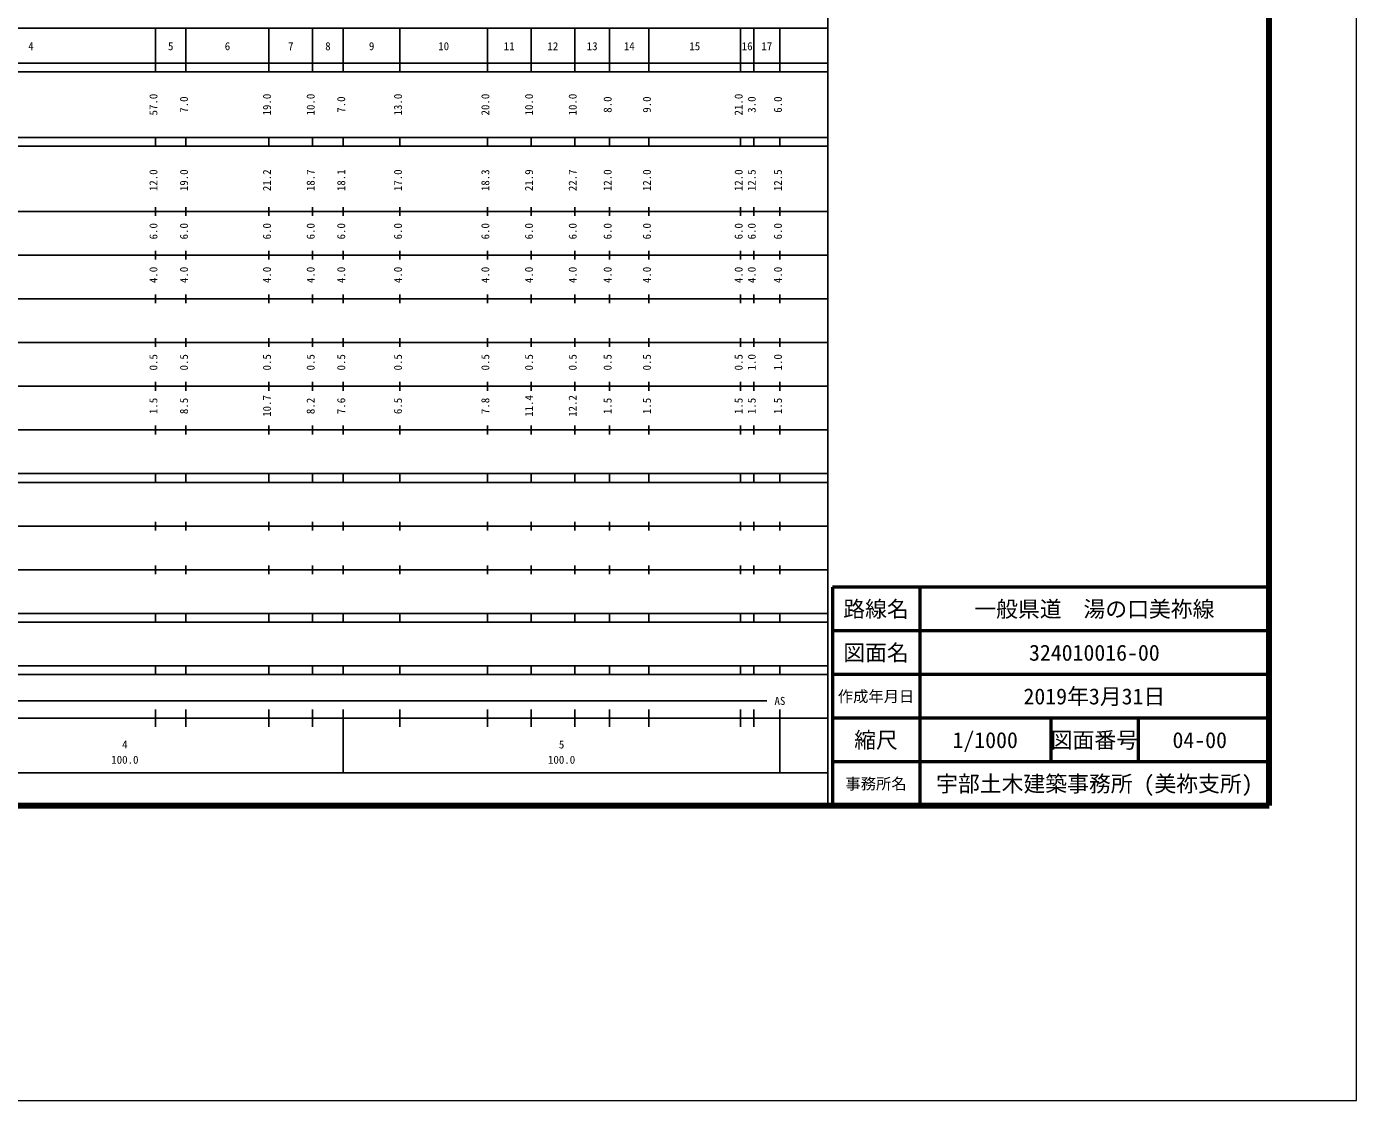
# Model space of a CAD drawing. Units: millimetres on the paper, enlarged 1000 times. Extents: x 0 to 700000, y -47500 to 447500.
# Drawn here: x 395500 to 700000, y -47500 to 198357 of the extents above; entities that cross this region are included whole.
import ezdxf
from ezdxf.enums import TextEntityAlignment as Align

# ---------------------------------------------------------------- set-up
doc = ezdxf.new("R2010")
doc.units = ezdxf.units.MM
doc.header["$LTSCALE"] = 1000
for name, color, linetype, lineweight in [('M-TTL-BAND', 7, 'Continuous', 25), ('M-TTL-LINE', 7, 'Continuous', 50), ('S-TTL', 7, 'Continuous', 25), ('作業レイヤ1', 7, 'Continuous', 13)]:
    doc.layers.add(name, color=color, linetype=linetype, lineweight=lineweight)
doc.layers.add('M-TTL-TXT', color=7, linetype='Continuous')
doc.styles.add('ＭＳ ゴシック', font='')
doc.styles.get('ＭＳ ゴシック').set_extended_font_data('MS Gothic')

msp = doc.modelspace()

# ---------------------------------------------------------------- linework, layer by layer
at = {"layer": 'M-TTL-BAND'}
for p, q in [((579000, 20000), (579000, 370000)), ((68000, 198000), (579000, 198000)), ((425000, 188000), (425000, 198000)), ((432000, 188000), (432000, 198000)), ((451000, 188000), (451000, 198000)), ((461000, 188000), (461000, 198000)), ((468000, 188000), (468000, 198000)), ((481000, 188000), (481000, 198000)), ((501000, 188000), (501000, 198000)), ((511000, 188000), (511000, 198000)), ((521000, 188000), (521000, 198000)), ((529000, 188000), (529000, 198000)), ((538000, 188000), (538000, 198000)), ((559000, 188000), (559000, 198000)), ((562000, 188000), (562000, 198000)), ((568000, 188000), (568000, 198000)), ((40000, 190000), (579000, 190000)), ((40000, 188000), (579000, 188000)), ((40000, 173000), (579000, 173000)), ((40000, 171000), (579000, 171000)), ((425000, 171000), (425000, 173000)), ((432000, 171000), (432000, 173000)), ((451000, 171000), (451000, 173000)), ((461000, 171000), (461000, 173000)), ((468000, 171000), (468000, 173000)), ((481000, 171000), (481000, 173000)), ((501000, 171000), (501000, 173000)), ((511000, 171000), (511000, 173000)), ((521000, 171000), (521000, 173000)), ((529000, 171000), (529000, 173000)), ((538000, 171000), (538000, 173000)), ((559000, 171000), (559000, 173000)), ((562000, 171000), (562000, 173000)), ((568000, 171000), (568000, 173000)), ((40000, 156000), (579000, 156000)), ((425000, 155000), (425000, 157000)), ((432000, 155000), (432000, 157000)), ((451000, 155000), (451000, 157000)), ((461000, 155000), (461000, 157000)), ((468000, 155000), (468000, 157000)), ((481000, 155000), (481000, 157000)), ((501000, 155000), (501000, 157000)), ((511000, 155000), (511000, 157000)), ((521000, 155000), (521000, 157000)), ((529000, 155000), (529000, 157000)), ((538000, 155000), (538000, 157000)), ((559000, 155000), (559000, 157000)), ((562000, 155000), (562000, 157000)), ((568000, 155000), (568000, 157000)), ((425000, 145000), (425000, 147000)), ((432000, 145000), (432000, 147000)), ((451000, 145000), (451000, 147000)), ((461000, 145000), (461000, 147000)), ((468000, 145000), (468000, 147000)), ((481000, 145000), (481000, 147000)), ((501000, 145000), (501000, 147000)), ((511000, 145000), (511000, 147000)), ((521000, 145000), (521000, 147000)), ((529000, 145000), (529000, 147000)), ((538000, 145000), (538000, 147000)), ((559000, 145000), (559000, 147000)), ((562000, 145000), (562000, 147000)), ((568000, 145000), (568000, 147000)), ((46000, 146000), (579000, 146000)), ((52000, 136000), (579000, 136000)), ((425000, 135000), (425000, 137000)), ((432000, 135000), (432000, 137000)), ((451000, 135000), (451000, 137000)), ((461000, 135000), (461000, 137000)), ((468000, 135000), (468000, 137000)), ((481000, 135000), (481000, 137000)), ((501000, 135000), (501000, 137000)), ((511000, 135000), (511000, 137000)), ((521000, 135000), (521000, 137000)), ((529000, 135000), (529000, 137000)), ((538000, 135000), (538000, 137000)), ((559000, 135000), (559000, 137000)), ((562000, 135000), (562000, 137000)), ((568000, 135000), (568000, 137000)), ((46000, 126000), (579000, 126000)), ((425000, 125000), (425000, 127000)), ((432000, 125000), (432000, 127000)), ((451000, 125000), (451000, 127000)), ((461000, 125000), (461000, 127000)), ((468000, 125000), (468000, 127000)), ((481000, 125000), (481000, 127000)), ((501000, 125000), (501000, 127000)), ((511000, 125000), (511000, 127000)), ((521000, 125000), (521000, 127000)), ((529000, 125000), (529000, 127000)), ((538000, 125000), (538000, 127000)), ((559000, 125000), (559000, 127000)), ((562000, 125000), (562000, 127000)), ((568000, 125000), (568000, 127000)), ((52000, 116000), (579000, 116000)), ((425000, 115000), (425000, 117000)), ((432000, 115000), (432000, 117000)), ((451000, 115000), (451000, 117000)), ((461000, 115000), (461000, 117000)), ((468000, 115000), (468000, 117000)), ((481000, 115000), (481000, 117000)), ((501000, 115000), (501000, 117000)), ((511000, 115000), (511000, 117000)), ((521000, 115000), (521000, 117000)), ((529000, 115000), (529000, 117000)), ((538000, 115000), (538000, 117000)), ((559000, 115000), (559000, 117000)), ((562000, 115000), (562000, 117000)), ((568000, 115000), (568000, 117000)), ((425000, 105000), (425000, 107000)), ((432000, 105000), (432000, 107000)), ((451000, 105000), (451000, 107000)), ((461000, 105000), (461000, 107000)), ((468000, 105000), (468000, 107000)), ((481000, 105000), (481000, 107000)), ((501000, 105000), (501000, 107000)), ((511000, 105000), (511000, 107000)), ((521000, 105000), (521000, 107000)), ((529000, 105000), (529000, 107000)), ((538000, 105000), (538000, 107000)), ((559000, 105000), (559000, 107000)), ((562000, 105000), (562000, 107000)), ((568000, 105000), (568000, 107000)), ((46000, 106000), (579000, 106000)), ((40000, 96000), (579000, 96000)), ((425000, 94000), (425000, 96000)), ((432000, 94000), (432000, 96000)), ((451000, 94000), (451000, 96000)), ((461000, 94000), (461000, 96000)), ((468000, 94000), (468000, 96000)), ((481000, 94000), (481000, 96000)), ((501000, 94000), (501000, 96000)), ((511000, 94000), (511000, 96000)), ((521000, 94000), (521000, 96000)), ((529000, 94000), (529000, 96000)), ((538000, 94000), (538000, 96000)), ((559000, 94000), (559000, 96000)), ((562000, 94000), (562000, 96000)), ((568000, 94000), (568000, 96000)), ((40000, 94000), (579000, 94000)), ((49000, 84000), (579000, 84000)), ((425000, 83000), (425000, 85000)), ((432000, 83000), (432000, 85000)), ((451000, 83000), (451000, 85000)), ((461000, 83000), (461000, 85000)), ((468000, 83000), (468000, 85000)), ((481000, 83000), (481000, 85000)), ((501000, 83000), (501000, 85000)), ((511000, 83000), (511000, 85000)), ((521000, 83000), (521000, 85000)), ((529000, 83000), (529000, 85000)), ((538000, 83000), (538000, 85000)), ((559000, 83000), (559000, 85000)), ((562000, 83000), (562000, 85000)), ((568000, 83000), (568000, 85000)), ((40000, 74000), (579000, 74000)), ((425000, 73000), (425000, 75000)), ((432000, 73000), (432000, 75000)), ((451000, 73000), (451000, 75000)), ((461000, 73000), (461000, 75000)), ((468000, 73000), (468000, 75000)), ((481000, 73000), (481000, 75000)), ((501000, 73000), (501000, 75000)), ((511000, 73000), (511000, 75000)), ((521000, 73000), (521000, 75000)), ((529000, 73000), (529000, 75000)), ((538000, 73000), (538000, 75000)), ((559000, 73000), (559000, 75000)), ((562000, 73000), (562000, 75000)), ((568000, 73000), (568000, 75000)), ((40000, 64000), (579000, 64000)), ((425000, 62000), (425000, 64000)), ((432000, 62000), (432000, 64000)), ((451000, 62000), (451000, 64000)), ((461000, 62000), (461000, 64000)), ((468000, 62000), (468000, 64000)), ((481000, 62000), (481000, 64000)), ((501000, 62000), (501000, 64000)), ((511000, 62000), (511000, 64000)), ((521000, 62000), (521000, 64000)), ((529000, 62000), (529000, 64000)), ((538000, 62000), (538000, 64000)), ((559000, 62000), (559000, 64000)), ((562000, 62000), (562000, 64000)), ((568000, 62000), (568000, 64000)), ((40000, 62000), (579000, 62000)), ((40000, 52000), (579000, 52000)), ((425000, 50000), (425000, 52000)), ((432000, 50000), (432000, 52000)), ((451000, 50000), (451000, 52000)), ((461000, 50000), (461000, 52000)), ((468000, 50000), (468000, 52000)), ((481000, 50000), (481000, 52000)), ((501000, 50000), (501000, 52000)), ((511000, 50000), (511000, 52000)), ((521000, 50000), (521000, 52000)), ((529000, 50000), (529000, 52000)), ((538000, 50000), (538000, 52000)), ((559000, 50000), (559000, 52000)), ((562000, 50000), (562000, 52000)), ((568000, 50000), (568000, 52000)), ((40000, 50000), (579000, 50000)), ((71000, 44000), (565000, 44000)), ((40000, 40000), (579000, 40000)), ((425000, 38000), (425000, 42000)), ((432000, 38000), (432000, 42000)), ((451000, 38000), (451000, 42000)), ((461000, 38000), (461000, 42000)), ((468000, 27500), (468000, 42000)), ((481000, 38000), (481000, 42000)), ((501000, 38000), (501000, 42000)), ((511000, 38000), (511000, 42000)), ((521000, 38000), (521000, 42000)), ((529000, 38000), (529000, 42000)), ((538000, 38000), (538000, 42000)), ((559000, 38000), (559000, 42000)), ((562000, 38000), (562000, 42000)), ((568000, 27500), (568000, 42000)), ((68000, 27500), (579000, 27500))]:
    msp.add_line(p, q, dxfattribs=at)
at = {"layer": 'M-TTL-LINE'}
for p, q in [((600000, 70000), (600000, 20000)), ((680000, 60000), (580000, 60000)), ((680000, 50000), (580000, 50000)), ((680000, 40000), (580000, 40000)), ((630000, 40000), (630000, 30000)), ((650000, 40000), (650000, 30000)), ((680000, 30000), (580000, 30000))]:
    msp.add_line(p, q, dxfattribs=at)
at = {"layer": 'S-TTL', "color": 2, "lineweight": 140}
for p, q in [((680000, 20000), (680000, 380000)), ((40000, 20000), (680000, 20000))]:
    msp.add_line(p, q, dxfattribs=at)
at = {"layer": 'S-TTL', "color": 2, "lineweight": 50}
for p, q in [((680000, 70000), (580000, 70000)), ((580000, 70000), (580000, 20000))]:
    msp.add_line(p, q, dxfattribs=at)
at = {"layer": '作業レイヤ1'}
msp.add_lwpolyline([(0, -47500), (700000, -47500), (700000, 447500), (0, 447500)], close=True, dxfattribs=at)

# ---------------------------------------------------------------- texts
at = {"layer": 'M-TTL-BAND', "style": 'ＭＳ ゴシック'}
for s, p in [('4', (396500, 192405)), ('5', (428500, 192405)), ('6', (441500, 192405)), ('7', (456000, 192405)), ('8', (464500, 192405)), ('9', (474500, 192405)), ('10', (491000, 192405)), ('11', (506000, 192405)), ('12', (516000, 192405)), ('13', (525000, 192405)), ('14', (533500, 192405)), ('15', (548500, 192405)), ('16', (560500, 192405)), ('17', (565000, 192405)), ('AS', (568000, 42500)), ('4', (418000, 32523)), ('5', (518000, 32523)), ('100.0', (418000, 29033)), ('100.0', (518000, 29033))]:
    msp.add_text(s, height=1833, dxfattribs=at).set_placement(p, align=Align.BOTTOM_CENTER)
for s, p in [('57.0', (426000, 180500)), ('19.0', (452000, 180500)), ('10.0', (462000, 180500)), ('13.0', (482000, 180500)), ('20.0', (502000, 180500)), ('10.0', (512000, 180500)), ('10.0', (522000, 180500)), ('21.0', (560000, 180500)), ('7.0', (433000, 180500)), ('7.0', (469000, 180500)), ('8.0', (530000, 180500)), ('9.0', (539000, 180500)), ('3.0', (563000, 180500)), ('6.0', (569000, 180500)), ('12.0', (426000, 163174)), ('19.0', (433000, 163174)), ('21.2', (452000, 163174)), ('18.7', (462000, 163174)), ('18.1', (469000, 163174)), ('17.0', (482000, 163174)), ('18.3', (502000, 163174)), ('21.9', (512000, 163174)), ('22.7', (522000, 163174)), ('12.0', (530000, 163174)), ('12.0', (539000, 163174)), ('12.0', (560000, 163174)), ('12.5', (563000, 163174)), ('12.5', (569000, 163174)), ('6.0', (426000, 151500)), ('6.0', (433000, 151500)), ('6.0', (452000, 151500)), ('6.0', (462000, 151500)), ('6.0', (469000, 151500)), ('6.0', (482000, 151500)), ('6.0', (502000, 151500)), ('6.0', (512000, 151500)), ('6.0', (522000, 151500)), ('6.0', (530000, 151500)), ('6.0', (539000, 151500)), ('6.0', (560000, 151500)), ('6.0', (563000, 151500)), ('6.0', (569000, 151500)), ('4.0', (426000, 141500)), ('4.0', (433000, 141500)), ('4.0', (452000, 141500)), ('4.0', (462000, 141500)), ('4.0', (469000, 141500)), ('4.0', (482000, 141500)), ('4.0', (502000, 141500)), ('4.0', (512000, 141500)), ('4.0', (522000, 141500)), ('4.0', (530000, 141500)), ('4.0', (539000, 141500)), ('4.0', (560000, 141500)), ('4.0', (563000, 141500)), ('4.0', (569000, 141500)), ('0.5', (426000, 121500)), ('0.5', (433000, 121500)), ('0.5', (452000, 121500)), ('0.5', (462000, 121500)), ('0.5', (469000, 121500)), ('0.5', (482000, 121500)), ('0.5', (502000, 121500)), ('0.5', (512000, 121500)), ('0.5', (522000, 121500)), ('0.5', (530000, 121500)), ('0.5', (539000, 121500)), ('0.5', (560000, 121500)), ('1.0', (563000, 121500)), ('1.0', (569000, 121500)), ('1.5', (426000, 111500)), ('8.5', (433000, 111500)), ('10.7', (452000, 111500)), ('8.2', (462000, 111500)), ('7.6', (469000, 111500)), ('6.5', (482000, 111500)), ('7.8', (502000, 111500)), ('11.4', (512000, 111500)), ('12.2', (522000, 111500)), ('1.5', (530000, 111500)), ('1.5', (539000, 111500)), ('1.5', (560000, 111500)), ('1.5', (563000, 111500)), ('1.5', (569000, 111500))]:
    msp.add_text(s, height=1833, rotation=90, dxfattribs=at).set_placement(p, align=Align.BOTTOM_CENTER)
at = {"layer": 'M-TTL-TXT', "style": 'ＭＳ ゴシック'}
for s, height, p in [('路線名', 3666, (590000, 65000)), ('路線名', 3666, (590000, 65000)), ('一般県道\u3000湯の口美祢線', 3666, (640000, 65000)), ('図面名', 3666, (590000, 55000)), ('図面名', 3666, (590000, 55000)), ('324010016-00', 3666, (640000, 55000)), ('作成年月日', 2566, (590000, 45000)), ('作成年月日', 2566, (590000, 45000)), ('2019年3月31日', 3666, (640000, 45000)), ('縮尺', 3666, (590000, 35000)), ('縮尺', 3666, (590000, 35000)), ('1/1000', 3666, (615000, 35000)), ('図面番号', 3666, (640000, 35000)), ('図面番号', 3666, (640000, 35000)), ('04-00', 3666, (664125, 35000)), ('事務所名', 2566, (590000, 25000)), ('事務所名', 2566, (590000, 25000)), ('宇部土木建築事務所 (美祢支所)', 3666, (640000, 25000))]:
    msp.add_text(s, height=height, dxfattribs=at).set_placement(p, align=Align.MIDDLE_CENTER)

doc.saveas('drawing.dxf')
